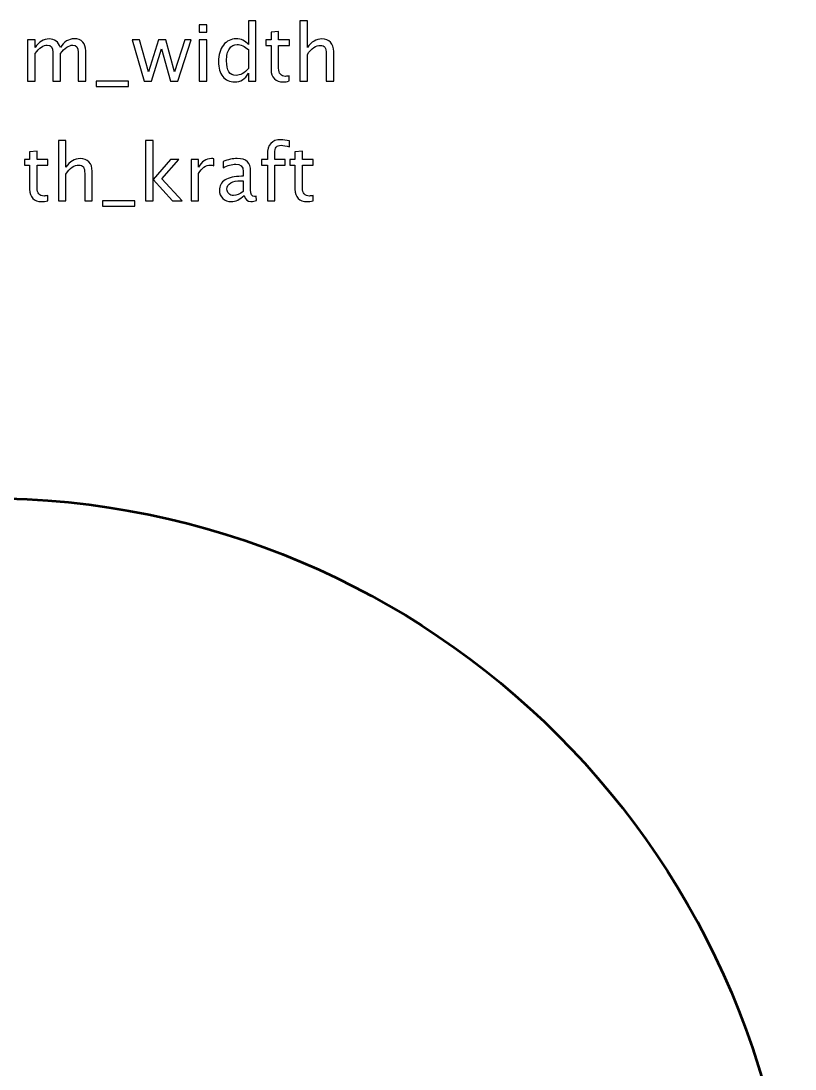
# Model space of a CAD drawing. Header units: centimetres. Extents: x -45 to 43, y -54 to 59.
# Drawn here: x 16.2 to 42.5, y 23.1 to 58.71 of the extents above; entities that cross this region are included whole.
import ezdxf

# ---------------------------------------------------------------- set-up
doc = ezdxf.new("R2010")
doc.units = ezdxf.units.CM
doc.header["$MEASUREMENT"] = 0
doc.layers.add('Layer 1', color=7, linetype='Continuous')

msp = doc.modelspace()

# ---------------------------------------------------------------- linework, layer by layer
at = {"layer": 'Layer 1', "lineweight": 53}
msp.add_ellipse((15.00081, 14.99919), major_axis=(0, 27.50081), ratio=1, dxfattribs=at)
at = {"layer": 'Layer 1'}
for points, knots in [([(22.2605, 58.32938), (22.2605, 58.32938), (22.2605, 58.58338), (22.2605, 58.58338), (22.2605, 58.58338), (22.2605, 58.58338), (22.5145, 58.58338), (22.5145, 58.58338), (22.5145, 58.58338), (22.5145, 58.58338), (22.5145, 58.32938), (22.5145, 58.32938), (22.5145, 58.32938), (22.5145, 58.32938), (22.2605, 58.32938), (22.2605, 58.32938)], [0, 0, 0, 0, 0.2, 0.2, 0.2, 0.2, 0.4, 0.4, 0.4, 0.4, 0.6, 0.6, 0.6, 0.6, 1, 1, 1, 1]), ([(23.92737, 56.67044), (23.92737, 56.67044), (23.92737, 56.9337), (23.92737, 56.9337), (23.92737, 56.9337), (23.82374, 56.73703), (23.66764, 56.63869), (23.45906, 56.63869), (23.45906, 56.63869), (23.28972, 56.63869), (23.15655, 56.69999), (23.05954, 56.82302), (23.05954, 56.82302), (22.96252, 56.94605), (22.91401, 57.11406), (22.91401, 57.32705), (22.91401, 57.32705), (22.91401, 57.55988), (22.96914, 57.74729), (23.07894, 57.88929), (23.07894, 57.88929), (23.18918, 58.03084), (23.33382, 58.10183), (23.5133, 58.10183), (23.5133, 58.10183), (23.67954, 58.10183), (23.81801, 58.03833), (23.92737, 57.91089), (23.92737, 57.91089), (23.92737, 57.91089), (23.92737, 58.71037), (23.92737, 58.71037), (23.92737, 58.71037), (23.92737, 58.71037), (24.18137, 58.71037), (24.18137, 58.71037), (24.18137, 58.71037), (24.18137, 58.71037), (24.18137, 56.67044), (24.18137, 56.67044), (24.18137, 56.67044), (24.18137, 56.67044), (23.92737, 56.67044), (23.92737, 56.67044)], [0, 0, 0, 0, 0.08333333, 0.08333333, 0.08333333, 0.08333333, 0.16666667, 0.16666667, 0.16666667, 0.16666667, 0.25, 0.25, 0.25, 0.25, 0.33333333, 0.33333333, 0.33333333, 0.33333333, 0.41666667, 0.41666667, 0.41666667, 0.41666667, 0.5, 0.5, 0.5, 0.5, 0.58333333, 0.58333333, 0.58333333, 0.58333333, 0.66666667, 0.66666667, 0.66666667, 0.66666667, 0.75, 0.75, 0.75, 0.75, 0.83333333, 0.83333333, 0.83333333, 0.83333333, 1, 1, 1, 1]), ([(25.67979, 56.67044), (25.67979, 56.67044), (25.67979, 58.71037), (25.67979, 58.71037), (25.67979, 58.71037), (25.67979, 58.71037), (25.93379, 58.71037), (25.93379, 58.71037), (25.93379, 58.71037), (25.93379, 58.71037), (25.93379, 57.80771), (25.93379, 57.80771), (25.93379, 57.80771), (26.06829, 58.00394), (26.23321, 58.10183), (26.42812, 58.10183), (26.42812, 58.10183), (26.55071, 58.10183), (26.64816, 58.06347), (26.72004, 57.9863), (26.72004, 57.9863), (26.79192, 57.90957), (26.82808, 57.80594), (26.82808, 57.6763), (26.82808, 57.6763), (26.82808, 57.6763), (26.82808, 56.67044), (26.82808, 56.67044), (26.82808, 56.67044), (26.82808, 56.67044), (26.57408, 56.67044), (26.57408, 56.67044), (26.57408, 56.67044), (26.57408, 56.67044), (26.57408, 57.59339), (26.57408, 57.59339), (26.57408, 57.59339), (26.57408, 57.69746), (26.55865, 57.77155), (26.52822, 57.81564), (26.52822, 57.81564), (26.49735, 57.86018), (26.44664, 57.88223), (26.37564, 57.88223), (26.37564, 57.88223), (26.21954, 57.88223), (26.07225, 57.78037), (25.93379, 57.57664), (25.93379, 57.57664), (25.93379, 57.57664), (25.93379, 56.67044), (25.93379, 56.67044), (25.93379, 56.67044), (25.93379, 56.67044), (25.67979, 56.67044), (25.67979, 56.67044)], [0, 0, 0, 0, 0.06666667, 0.06666667, 0.06666667, 0.06666667, 0.13333333, 0.13333333, 0.13333333, 0.13333333, 0.2, 0.2, 0.2, 0.2, 0.26666667, 0.26666667, 0.26666667, 0.26666667, 0.33333333, 0.33333333, 0.33333333, 0.33333333, 0.4, 0.4, 0.4, 0.4, 0.46666667, 0.46666667, 0.46666667, 0.46666667, 0.53333333, 0.53333333, 0.53333333, 0.53333333, 0.6, 0.6, 0.6, 0.6, 0.66666667, 0.66666667, 0.66666667, 0.66666667, 0.73333333, 0.73333333, 0.73333333, 0.73333333, 0.8, 0.8, 0.8, 0.8, 0.86666667, 0.86666667, 0.86666667, 0.86666667, 1, 1, 1, 1]), ([(16.42866, 56.67044), (16.42866, 56.67044), (16.42866, 58.07273), (16.42866, 58.07273), (16.42866, 58.07273), (16.42866, 58.07273), (16.68266, 58.07273), (16.68266, 58.07273), (16.68266, 58.07273), (16.68266, 58.07273), (16.68266, 57.80771), (16.68266, 57.80771), (16.68266, 57.80771), (16.80657, 58.00394), (16.96532, 58.10183), (17.15979, 58.10183), (17.15979, 58.10183), (17.3472, 58.10183), (17.47464, 58.00394), (17.54255, 57.80771), (17.54255, 57.80771), (17.66294, 58.0057), (17.81993, 58.10448), (18.01263, 58.10448), (18.01263, 58.10448), (18.13566, 58.10448), (18.23135, 58.06832), (18.2997, 57.99556), (18.2997, 57.99556), (18.36805, 57.9228), (18.40245, 57.82094), (18.40245, 57.68997), (18.40245, 57.68997), (18.40245, 57.68997), (18.40245, 56.67044), (18.40245, 56.67044), (18.40245, 56.67044), (18.40245, 56.67044), (18.14845, 56.67044), (18.14845, 56.67044), (18.14845, 56.67044), (18.14845, 56.67044), (18.14845, 57.64807), (18.14845, 57.64807), (18.14845, 57.64807), (18.14845, 57.80771), (18.08495, 57.88752), (17.95795, 57.88752), (17.95795, 57.88752), (17.8261, 57.88752), (17.68763, 57.79448), (17.54255, 57.60795), (17.54255, 57.60795), (17.54255, 57.60795), (17.54255, 56.67044), (17.54255, 56.67044), (17.54255, 56.67044), (17.54255, 56.67044), (17.28855, 56.67044), (17.28855, 56.67044), (17.28855, 56.67044), (17.28855, 56.67044), (17.28855, 57.64896), (17.28855, 57.64896), (17.28855, 57.64896), (17.28855, 57.80991), (17.22417, 57.89017), (17.09497, 57.89017), (17.09497, 57.89017), (16.96665, 57.89017), (16.82906, 57.79668), (16.68266, 57.60927), (16.68266, 57.60927), (16.68266, 57.60927), (16.68266, 56.67044), (16.68266, 56.67044), (16.68266, 56.67044), (16.68266, 56.67044), (16.42866, 56.67044), (16.42866, 56.67044)], [0, 0, 0, 0, 0.04761905, 0.04761905, 0.04761905, 0.04761905, 0.0952381, 0.0952381, 0.0952381, 0.0952381, 0.14285714, 0.14285714, 0.14285714, 0.14285714, 0.19047619, 0.19047619, 0.19047619, 0.19047619, 0.23809524, 0.23809524, 0.23809524, 0.23809524, 0.28571429, 0.28571429, 0.28571429, 0.28571429, 0.33333333, 0.33333333, 0.33333333, 0.33333333, 0.38095238, 0.38095238, 0.38095238, 0.38095238, 0.42857143, 0.42857143, 0.42857143, 0.42857143, 0.47619048, 0.47619048, 0.47619048, 0.47619048, 0.52380952, 0.52380952, 0.52380952, 0.52380952, 0.57142857, 0.57142857, 0.57142857, 0.57142857, 0.61904762, 0.61904762, 0.61904762, 0.61904762, 0.66666667, 0.66666667, 0.66666667, 0.66666667, 0.71428571, 0.71428571, 0.71428571, 0.71428571, 0.76190476, 0.76190476, 0.76190476, 0.76190476, 0.80952381, 0.80952381, 0.80952381, 0.80952381, 0.85714286, 0.85714286, 0.85714286, 0.85714286, 0.9047619, 0.9047619, 0.9047619, 0.9047619, 1, 1, 1, 1]), ([(20.38593, 56.67044), (20.38593, 56.67044), (19.98376, 58.07273), (19.98376, 58.07273), (19.98376, 58.07273), (19.98376, 58.07273), (20.23159, 58.07273), (20.23159, 58.07273), (20.23159, 58.07273), (20.23159, 58.07273), (20.53983, 56.98397), (20.53983, 56.98397), (20.53983, 56.98397), (20.53983, 56.98397), (20.87232, 58.07273), (20.87232, 58.07273), (20.87232, 58.07273), (20.87232, 58.07273), (21.12632, 58.07273), (21.12632, 58.07273), (21.12632, 58.07273), (21.12632, 58.07273), (21.41869, 56.98573), (21.41869, 56.98573), (21.41869, 56.98573), (21.41869, 56.98573), (21.77235, 58.07273), (21.77235, 58.07273), (21.77235, 58.07273), (21.77235, 58.07273), (21.9893, 58.07273), (21.9893, 58.07273), (21.9893, 58.07273), (21.9893, 58.07273), (21.53158, 56.67044), (21.53158, 56.67044), (21.53158, 56.67044), (21.53158, 56.67044), (21.27758, 56.67044), (21.27758, 56.67044), (21.27758, 56.67044), (21.27758, 56.67044), (20.97683, 57.76405), (20.97683, 57.76405), (20.97683, 57.76405), (20.97683, 57.76405), (20.63993, 56.67044), (20.63993, 56.67044), (20.63993, 56.67044), (20.63993, 56.67044), (20.38593, 56.67044), (20.38593, 56.67044)], [0, 0, 0, 0, 0.07142857, 0.07142857, 0.07142857, 0.07142857, 0.14285714, 0.14285714, 0.14285714, 0.14285714, 0.21428571, 0.21428571, 0.21428571, 0.21428571, 0.28571429, 0.28571429, 0.28571429, 0.28571429, 0.35714286, 0.35714286, 0.35714286, 0.35714286, 0.42857143, 0.42857143, 0.42857143, 0.42857143, 0.5, 0.5, 0.5, 0.5, 0.57142857, 0.57142857, 0.57142857, 0.57142857, 0.64285714, 0.64285714, 0.64285714, 0.64285714, 0.71428571, 0.71428571, 0.71428571, 0.71428571, 0.78571429, 0.78571429, 0.78571429, 0.78571429, 0.85714286, 0.85714286, 0.85714286, 0.85714286, 1, 1, 1, 1]), ([(22.2605, 56.67044), (22.2605, 56.67044), (22.2605, 58.07273), (22.2605, 58.07273), (22.2605, 58.07273), (22.2605, 58.07273), (22.5145, 58.07273), (22.5145, 58.07273), (22.5145, 58.07273), (22.5145, 58.07273), (22.5145, 56.67044), (22.5145, 56.67044), (22.5145, 56.67044), (22.5145, 56.67044), (22.2605, 56.67044), (22.2605, 56.67044)], [0, 0, 0, 0, 0.2, 0.2, 0.2, 0.2, 0.4, 0.4, 0.4, 0.4, 0.6, 0.6, 0.6, 0.6, 1, 1, 1, 1]), ([(25.31731, 56.67088), (25.23882, 56.64927), (25.17047, 56.63869), (25.1127, 56.63869), (25.1127, 56.63869), (24.98305, 56.63869), (24.88207, 56.67573), (24.80975, 56.74981), (24.80975, 56.74981), (24.73699, 56.8239), (24.70083, 56.92664), (24.70083, 57.0585), (24.70083, 57.0585), (24.70083, 57.0585), (24.70083, 57.88223), (24.70083, 57.88223), (24.70083, 57.88223), (24.70083, 57.88223), (24.52533, 57.88223), (24.52533, 57.88223), (24.52533, 57.88223), (24.52533, 57.88223), (24.52533, 58.07273), (24.52533, 58.07273), (24.52533, 58.07273), (24.52533, 58.07273), (24.70083, 58.07273), (24.70083, 58.07273), (24.70083, 58.07273), (24.70083, 58.07273), (24.70083, 58.32629), (24.70083, 58.32629), (24.70083, 58.32629), (24.70083, 58.32629), (24.95483, 58.35054), (24.95483, 58.35054), (24.95483, 58.35054), (24.95483, 58.35054), (24.95483, 58.07273), (24.95483, 58.07273), (24.95483, 58.07273), (24.95483, 58.07273), (25.3226, 58.07273), (25.3226, 58.07273), (25.3226, 58.07273), (25.3226, 58.07273), (25.3226, 57.88223), (25.3226, 57.88223), (25.3226, 57.88223), (25.3226, 57.88223), (24.95483, 57.88223), (24.95483, 57.88223), (24.95483, 57.88223), (24.95483, 57.88223), (24.95483, 57.10436), (24.95483, 57.10436), (24.95483, 57.10436), (24.95483, 56.92091), (25.03465, 56.82919), (25.19384, 56.82919), (25.19384, 56.82919), (25.22779, 56.82919), (25.2688, 56.83492), (25.31731, 56.84595), (25.31731, 56.84595), (25.31731, 56.84595), (25.31731, 56.67088), (25.31731, 56.67088)], [0, 0, 0, 0, 0.05555556, 0.05555556, 0.05555556, 0.05555556, 0.11111111, 0.11111111, 0.11111111, 0.11111111, 0.16666667, 0.16666667, 0.16666667, 0.16666667, 0.22222222, 0.22222222, 0.22222222, 0.22222222, 0.27777778, 0.27777778, 0.27777778, 0.27777778, 0.33333333, 0.33333333, 0.33333333, 0.33333333, 0.38888889, 0.38888889, 0.38888889, 0.38888889, 0.44444444, 0.44444444, 0.44444444, 0.44444444, 0.5, 0.5, 0.5, 0.5, 0.55555556, 0.55555556, 0.55555556, 0.55555556, 0.61111111, 0.61111111, 0.61111111, 0.61111111, 0.66666667, 0.66666667, 0.66666667, 0.66666667, 0.72222222, 0.72222222, 0.72222222, 0.72222222, 0.77777778, 0.77777778, 0.77777778, 0.77777778, 0.83333333, 0.83333333, 0.83333333, 0.83333333, 0.88888889, 0.88888889, 0.88888889, 0.88888889, 1, 1, 1, 1]), ([(23.92737, 57.73715), (23.79552, 57.85313), (23.67072, 57.91133), (23.55254, 57.91133), (23.55254, 57.91133), (23.43613, 57.91133), (23.34617, 57.86283), (23.28223, 57.76537), (23.28223, 57.76537), (23.21829, 57.66836), (23.18654, 57.53078), (23.18654, 57.35262), (23.18654, 57.35262), (23.18654, 57.02498), (23.29501, 56.86094), (23.51241, 56.86094), (23.51241, 56.86094), (23.65352, 56.86094), (23.79199, 56.93811), (23.92737, 57.09201), (23.92737, 57.09201), (23.92737, 57.09201), (23.92737, 57.73715), (23.92737, 57.73715)], [0, 0, 0, 0, 0.14285714, 0.14285714, 0.14285714, 0.14285714, 0.28571429, 0.28571429, 0.28571429, 0.28571429, 0.42857143, 0.42857143, 0.42857143, 0.42857143, 0.57142857, 0.57142857, 0.57142857, 0.57142857, 0.71428571, 0.71428571, 0.71428571, 0.71428571, 1, 1, 1, 1]), ([(18.7561, 56.47994), (18.7561, 56.47994), (18.7561, 56.67044), (18.7561, 56.67044), (18.7561, 56.67044), (18.7561, 56.67044), (19.85677, 56.67044), (19.85677, 56.67044), (19.85677, 56.67044), (19.85677, 56.67044), (19.85677, 56.47994), (19.85677, 56.47994), (19.85677, 56.47994), (19.85677, 56.47994), (18.7561, 56.47994), (18.7561, 56.47994)], [0, 0, 0, 0, 0.2, 0.2, 0.2, 0.2, 0.4, 0.4, 0.4, 0.4, 0.6, 0.6, 0.6, 0.6, 1, 1, 1, 1]), ([(17.47176, 52.60468), (17.47176, 52.60468), (17.47176, 54.64461), (17.47176, 54.64461), (17.47176, 54.64461), (17.47176, 54.64461), (17.72576, 54.64461), (17.72576, 54.64461), (17.72576, 54.64461), (17.72576, 54.64461), (17.72576, 53.74195), (17.72576, 53.74195), (17.72576, 53.74195), (17.86026, 53.93818), (18.02518, 54.03607), (18.22009, 54.03607), (18.22009, 54.03607), (18.34268, 54.03607), (18.44013, 53.99771), (18.51201, 53.92054), (18.51201, 53.92054), (18.58389, 53.84381), (18.62005, 53.74018), (18.62005, 53.61054), (18.62005, 53.61054), (18.62005, 53.61054), (18.62005, 52.60468), (18.62005, 52.60468), (18.62005, 52.60468), (18.62005, 52.60468), (18.36605, 52.60468), (18.36605, 52.60468), (18.36605, 52.60468), (18.36605, 52.60468), (18.36605, 53.52763), (18.36605, 53.52763), (18.36605, 53.52763), (18.36605, 53.6317), (18.35062, 53.70579), (18.32019, 53.74988), (18.32019, 53.74988), (18.28932, 53.79442), (18.23861, 53.81647), (18.16761, 53.81647), (18.16761, 53.81647), (18.01151, 53.81647), (17.86422, 53.71461), (17.72576, 53.51088), (17.72576, 53.51088), (17.72576, 53.51088), (17.72576, 52.60468), (17.72576, 52.60468), (17.72576, 52.60468), (17.72576, 52.60468), (17.47176, 52.60468), (17.47176, 52.60468)], [0, 0, 0, 0, 0.06666667, 0.06666667, 0.06666667, 0.06666667, 0.13333333, 0.13333333, 0.13333333, 0.13333333, 0.2, 0.2, 0.2, 0.2, 0.26666667, 0.26666667, 0.26666667, 0.26666667, 0.33333333, 0.33333333, 0.33333333, 0.33333333, 0.4, 0.4, 0.4, 0.4, 0.46666667, 0.46666667, 0.46666667, 0.46666667, 0.53333333, 0.53333333, 0.53333333, 0.53333333, 0.6, 0.6, 0.6, 0.6, 0.66666667, 0.66666667, 0.66666667, 0.66666667, 0.73333333, 0.73333333, 0.73333333, 0.73333333, 0.8, 0.8, 0.8, 0.8, 0.86666667, 0.86666667, 0.86666667, 0.86666667, 1, 1, 1, 1]), ([(20.43685, 52.60468), (20.43685, 52.60468), (20.43685, 54.64461), (20.43685, 54.64461), (20.43685, 54.64461), (20.43685, 54.64461), (20.69085, 54.64461), (20.69085, 54.64461), (20.69085, 54.64461), (20.69085, 54.64461), (20.69085, 53.32655), (20.69085, 53.32655), (20.69085, 53.32655), (20.69085, 53.32655), (21.28616, 54.00697), (21.28616, 54.00697), (21.28616, 54.00697), (21.28616, 54.00697), (21.56045, 54.00697), (21.56045, 54.00697), (21.56045, 54.00697), (21.56045, 54.00697), (20.99159, 53.35257), (20.99159, 53.35257), (20.99159, 53.35257), (20.99159, 53.35257), (21.67951, 52.60468), (21.67951, 52.60468), (21.67951, 52.60468), (21.67951, 52.60468), (21.35231, 52.60468), (21.35231, 52.60468), (21.35231, 52.60468), (21.35231, 52.60468), (20.69085, 53.3239), (20.69085, 53.3239), (20.69085, 53.3239), (20.69085, 53.3239), (20.69085, 52.60468), (20.69085, 52.60468), (20.69085, 52.60468), (20.69085, 52.60468), (20.43685, 52.60468), (20.43685, 52.60468)], [0, 0, 0, 0, 0.08333333, 0.08333333, 0.08333333, 0.08333333, 0.16666667, 0.16666667, 0.16666667, 0.16666667, 0.25, 0.25, 0.25, 0.25, 0.33333333, 0.33333333, 0.33333333, 0.33333333, 0.41666667, 0.41666667, 0.41666667, 0.41666667, 0.5, 0.5, 0.5, 0.5, 0.58333333, 0.58333333, 0.58333333, 0.58333333, 0.66666667, 0.66666667, 0.66666667, 0.66666667, 0.75, 0.75, 0.75, 0.75, 0.83333333, 0.83333333, 0.83333333, 0.83333333, 1, 1, 1, 1]), ([(24.57449, 52.60468), (24.57449, 52.60468), (24.57449, 53.81647), (24.57449, 53.81647), (24.57449, 53.81647), (24.57449, 53.81647), (24.37562, 53.81647), (24.37562, 53.81647), (24.37562, 53.81647), (24.37562, 53.81647), (24.37562, 54.00697), (24.37562, 54.00697), (24.37562, 54.00697), (24.37562, 54.00697), (24.57449, 54.00697), (24.57449, 54.00697), (24.57449, 54.00697), (24.57449, 54.00697), (24.57449, 54.17498), (24.57449, 54.17498), (24.57449, 54.17498), (24.57449, 54.50924), (24.72707, 54.67636), (25.03222, 54.67636), (25.03222, 54.67636), (25.11777, 54.67636), (25.21479, 54.66225), (25.32326, 54.63403), (25.32326, 54.63403), (25.32326, 54.63403), (25.32326, 54.4303), (25.32326, 54.4303), (25.32326, 54.4303), (25.20817, 54.46734), (25.11601, 54.48587), (25.04678, 54.48587), (25.04678, 54.48587), (24.96255, 54.48587), (24.90522, 54.46602), (24.8748, 54.42589), (24.8748, 54.42589), (24.84393, 54.38576), (24.82849, 54.31124), (24.82849, 54.20232), (24.82849, 54.20232), (24.82849, 54.20232), (24.82849, 54.00697), (24.82849, 54.00697), (24.82849, 54.00697), (24.82849, 54.00697), (25.18083, 54.00697), (25.18083, 54.00697), (25.18083, 54.00697), (25.18083, 54.00697), (25.18083, 53.81647), (25.18083, 53.81647), (25.18083, 53.81647), (25.18083, 53.81647), (24.82849, 53.81647), (24.82849, 53.81647), (24.82849, 53.81647), (24.82849, 53.81647), (24.82849, 52.60468), (24.82849, 52.60468), (24.82849, 52.60468), (24.82849, 52.60468), (24.57449, 52.60468), (24.57449, 52.60468)], [0, 0, 0, 0, 0.05555556, 0.05555556, 0.05555556, 0.05555556, 0.11111111, 0.11111111, 0.11111111, 0.11111111, 0.16666667, 0.16666667, 0.16666667, 0.16666667, 0.22222222, 0.22222222, 0.22222222, 0.22222222, 0.27777778, 0.27777778, 0.27777778, 0.27777778, 0.33333333, 0.33333333, 0.33333333, 0.33333333, 0.38888889, 0.38888889, 0.38888889, 0.38888889, 0.44444444, 0.44444444, 0.44444444, 0.44444444, 0.5, 0.5, 0.5, 0.5, 0.55555556, 0.55555556, 0.55555556, 0.55555556, 0.61111111, 0.61111111, 0.61111111, 0.61111111, 0.66666667, 0.66666667, 0.66666667, 0.66666667, 0.72222222, 0.72222222, 0.72222222, 0.72222222, 0.77777778, 0.77777778, 0.77777778, 0.77777778, 0.83333333, 0.83333333, 0.83333333, 0.83333333, 0.88888889, 0.88888889, 0.88888889, 0.88888889, 1, 1, 1, 1]), ([(17.10928, 52.60512), (17.03079, 52.58351), (16.96244, 52.57293), (16.90467, 52.57293), (16.90467, 52.57293), (16.77502, 52.57293), (16.67404, 52.60997), (16.60172, 52.68405), (16.60172, 52.68405), (16.52896, 52.75814), (16.4928, 52.86088), (16.4928, 52.99274), (16.4928, 52.99274), (16.4928, 52.99274), (16.4928, 53.81647), (16.4928, 53.81647), (16.4928, 53.81647), (16.4928, 53.81647), (16.3173, 53.81647), (16.3173, 53.81647), (16.3173, 53.81647), (16.3173, 53.81647), (16.3173, 54.00697), (16.3173, 54.00697), (16.3173, 54.00697), (16.3173, 54.00697), (16.4928, 54.00697), (16.4928, 54.00697), (16.4928, 54.00697), (16.4928, 54.00697), (16.4928, 54.26053), (16.4928, 54.26053), (16.4928, 54.26053), (16.4928, 54.26053), (16.7468, 54.28478), (16.7468, 54.28478), (16.7468, 54.28478), (16.7468, 54.28478), (16.7468, 54.00697), (16.7468, 54.00697), (16.7468, 54.00697), (16.7468, 54.00697), (17.11457, 54.00697), (17.11457, 54.00697), (17.11457, 54.00697), (17.11457, 54.00697), (17.11457, 53.81647), (17.11457, 53.81647), (17.11457, 53.81647), (17.11457, 53.81647), (16.7468, 53.81647), (16.7468, 53.81647), (16.7468, 53.81647), (16.7468, 53.81647), (16.7468, 53.0386), (16.7468, 53.0386), (16.7468, 53.0386), (16.7468, 52.85515), (16.82662, 52.76343), (16.98581, 52.76343), (16.98581, 52.76343), (17.01976, 52.76343), (17.06077, 52.76916), (17.10928, 52.78019), (17.10928, 52.78019), (17.10928, 52.78019), (17.10928, 52.60512), (17.10928, 52.60512)], [0, 0, 0, 0, 0.05555556, 0.05555556, 0.05555556, 0.05555556, 0.11111111, 0.11111111, 0.11111111, 0.11111111, 0.16666667, 0.16666667, 0.16666667, 0.16666667, 0.22222222, 0.22222222, 0.22222222, 0.22222222, 0.27777778, 0.27777778, 0.27777778, 0.27777778, 0.33333333, 0.33333333, 0.33333333, 0.33333333, 0.38888889, 0.38888889, 0.38888889, 0.38888889, 0.44444444, 0.44444444, 0.44444444, 0.44444444, 0.5, 0.5, 0.5, 0.5, 0.55555556, 0.55555556, 0.55555556, 0.55555556, 0.61111111, 0.61111111, 0.61111111, 0.61111111, 0.66666667, 0.66666667, 0.66666667, 0.66666667, 0.72222222, 0.72222222, 0.72222222, 0.72222222, 0.77777778, 0.77777778, 0.77777778, 0.77777778, 0.83333333, 0.83333333, 0.83333333, 0.83333333, 0.88888889, 0.88888889, 0.88888889, 0.88888889, 1, 1, 1, 1]), ([(26.12671, 52.60512), (26.04822, 52.58351), (25.97987, 52.57293), (25.9221, 52.57293), (25.9221, 52.57293), (25.79245, 52.57293), (25.69147, 52.60997), (25.61915, 52.68405), (25.61915, 52.68405), (25.54639, 52.75814), (25.51023, 52.86088), (25.51023, 52.99274), (25.51023, 52.99274), (25.51023, 52.99274), (25.51023, 53.81647), (25.51023, 53.81647), (25.51023, 53.81647), (25.51023, 53.81647), (25.33473, 53.81647), (25.33473, 53.81647), (25.33473, 53.81647), (25.33473, 53.81647), (25.33473, 54.00697), (25.33473, 54.00697), (25.33473, 54.00697), (25.33473, 54.00697), (25.51023, 54.00697), (25.51023, 54.00697), (25.51023, 54.00697), (25.51023, 54.00697), (25.51023, 54.26053), (25.51023, 54.26053), (25.51023, 54.26053), (25.51023, 54.26053), (25.76423, 54.28478), (25.76423, 54.28478), (25.76423, 54.28478), (25.76423, 54.28478), (25.76423, 54.00697), (25.76423, 54.00697), (25.76423, 54.00697), (25.76423, 54.00697), (26.132, 54.00697), (26.132, 54.00697), (26.132, 54.00697), (26.132, 54.00697), (26.132, 53.81647), (26.132, 53.81647), (26.132, 53.81647), (26.132, 53.81647), (25.76423, 53.81647), (25.76423, 53.81647), (25.76423, 53.81647), (25.76423, 53.81647), (25.76423, 53.0386), (25.76423, 53.0386), (25.76423, 53.0386), (25.76423, 52.85515), (25.84405, 52.76343), (26.00324, 52.76343), (26.00324, 52.76343), (26.03719, 52.76343), (26.0782, 52.76916), (26.12671, 52.78019), (26.12671, 52.78019), (26.12671, 52.78019), (26.12671, 52.60512), (26.12671, 52.60512)], [0, 0, 0, 0, 0.05555556, 0.05555556, 0.05555556, 0.05555556, 0.11111111, 0.11111111, 0.11111111, 0.11111111, 0.16666667, 0.16666667, 0.16666667, 0.16666667, 0.22222222, 0.22222222, 0.22222222, 0.22222222, 0.27777778, 0.27777778, 0.27777778, 0.27777778, 0.33333333, 0.33333333, 0.33333333, 0.33333333, 0.38888889, 0.38888889, 0.38888889, 0.38888889, 0.44444444, 0.44444444, 0.44444444, 0.44444444, 0.5, 0.5, 0.5, 0.5, 0.55555556, 0.55555556, 0.55555556, 0.55555556, 0.61111111, 0.61111111, 0.61111111, 0.61111111, 0.66666667, 0.66666667, 0.66666667, 0.66666667, 0.72222222, 0.72222222, 0.72222222, 0.72222222, 0.77777778, 0.77777778, 0.77777778, 0.77777778, 0.83333333, 0.83333333, 0.83333333, 0.83333333, 0.88888889, 0.88888889, 0.88888889, 0.88888889, 1, 1, 1, 1]), ([(21.98334, 52.60468), (21.98334, 52.60468), (21.98334, 54.00697), (21.98334, 54.00697), (21.98334, 54.00697), (21.98334, 54.00697), (22.23734, 54.00697), (22.23734, 54.00697), (22.23734, 54.00697), (22.23734, 54.00697), (22.23734, 53.74195), (22.23734, 53.74195), (22.23734, 53.74195), (22.33832, 53.93818), (22.48472, 54.03607), (22.67699, 54.03607), (22.67699, 54.03607), (22.70301, 54.03607), (22.73035, 54.03387), (22.75857, 54.02946), (22.75857, 54.02946), (22.75857, 54.02946), (22.75857, 53.79178), (22.75857, 53.79178), (22.75857, 53.79178), (22.71447, 53.80633), (22.67567, 53.81382), (22.64215, 53.81382), (22.64215, 53.81382), (22.48076, 53.81382), (22.34582, 53.71857), (22.23734, 53.52763), (22.23734, 53.52763), (22.23734, 53.52763), (22.23734, 52.60468), (22.23734, 52.60468), (22.23734, 52.60468), (22.23734, 52.60468), (21.98334, 52.60468), (21.98334, 52.60468)], [0, 0, 0, 0, 0.09090909, 0.09090909, 0.09090909, 0.09090909, 0.18181818, 0.18181818, 0.18181818, 0.18181818, 0.27272727, 0.27272727, 0.27272727, 0.27272727, 0.36363636, 0.36363636, 0.36363636, 0.36363636, 0.45454545, 0.45454545, 0.45454545, 0.45454545, 0.54545455, 0.54545455, 0.54545455, 0.54545455, 0.63636364, 0.63636364, 0.63636364, 0.63636364, 0.72727273, 0.72727273, 0.72727273, 0.72727273, 0.81818182, 0.81818182, 0.81818182, 0.81818182, 1, 1, 1, 1]), ([(23.78868, 52.78327), (23.63611, 52.64304), (23.48926, 52.57293), (23.34815, 52.57293), (23.34815, 52.57293), (23.23218, 52.57293), (23.1356, 52.60909), (23.05932, 52.68185), (23.05932, 52.68185), (22.98259, 52.75461), (22.94422, 52.84633), (22.94422, 52.95702), (22.94422, 52.95702), (22.94422, 53.11003), (23.0086, 53.22777), (23.13737, 53.30979), (23.13737, 53.30979), (23.26613, 53.39181), (23.4509, 53.43282), (23.69167, 53.43282), (23.69167, 53.43282), (23.69167, 53.43282), (23.7512, 53.43282), (23.7512, 53.43282), (23.7512, 53.43282), (23.7512, 53.43282), (23.7512, 53.60172), (23.7512, 53.60172), (23.7512, 53.60172), (23.7512, 53.76444), (23.66653, 53.84557), (23.49676, 53.84557), (23.49676, 53.84557), (23.36535, 53.84557), (23.22159, 53.80412), (23.06593, 53.72122), (23.06593, 53.72122), (23.06593, 53.72122), (23.06593, 53.93024), (23.06593, 53.93024), (23.06593, 53.93024), (23.23703, 54.0008), (23.39842, 54.03607), (23.54968, 54.03607), (23.54968, 54.03607), (23.70534, 54.03607), (23.82043, 54.0008), (23.89407, 53.9298), (23.89407, 53.9298), (23.96816, 53.8588), (24.0052, 53.74944), (24.0052, 53.60172), (24.0052, 53.60172), (24.0052, 53.60172), (24.0052, 52.96804), (24.0052, 52.96804), (24.0052, 52.96804), (24.0052, 52.82296), (24.04974, 52.7502), (24.13925, 52.7502), (24.13925, 52.7502), (24.15028, 52.7502), (24.16659, 52.75196), (24.1882, 52.75549), (24.1882, 52.75549), (24.1882, 52.75549), (24.20628, 52.61438), (24.20628, 52.61438), (24.20628, 52.61438), (24.14852, 52.5866), (24.08502, 52.57293), (24.01534, 52.57293), (24.01534, 52.57293), (23.89672, 52.57293), (23.82131, 52.64304), (23.78868, 52.78327)], [0, 0, 0, 0, 0.05, 0.05, 0.05, 0.05, 0.1, 0.1, 0.1, 0.1, 0.15, 0.15, 0.15, 0.15, 0.2, 0.2, 0.2, 0.2, 0.25, 0.25, 0.25, 0.25, 0.3, 0.3, 0.3, 0.3, 0.35, 0.35, 0.35, 0.35, 0.4, 0.4, 0.4, 0.4, 0.45, 0.45, 0.45, 0.45, 0.5, 0.5, 0.5, 0.5, 0.55, 0.55, 0.55, 0.55, 0.6, 0.6, 0.6, 0.6, 0.65, 0.65, 0.65, 0.65, 0.7, 0.7, 0.7, 0.7, 0.75, 0.75, 0.75, 0.75, 0.8, 0.8, 0.8, 0.8, 0.85, 0.85, 0.85, 0.85, 0.9, 0.9, 0.9, 0.9, 1, 1, 1, 1]), ([(23.7512, 52.92174), (23.7512, 52.92174), (23.7512, 53.28201), (23.7512, 53.28201), (23.7512, 53.28201), (23.7512, 53.28201), (23.66962, 53.28466), (23.66962, 53.28466), (23.66962, 53.28466), (23.52851, 53.28466), (23.41474, 53.25864), (23.32787, 53.20661), (23.32787, 53.20661), (23.24144, 53.15413), (23.19822, 53.0849), (23.19822, 52.99847), (23.19822, 52.99847), (23.19822, 52.93805), (23.21983, 52.8869), (23.2626, 52.84501), (23.2626, 52.84501), (23.30582, 52.80312), (23.35829, 52.78195), (23.42047, 52.78195), (23.42047, 52.78195), (23.5263, 52.78195), (23.63655, 52.82869), (23.7512, 52.92174)], [0, 0, 0, 0, 0.125, 0.125, 0.125, 0.125, 0.25, 0.25, 0.25, 0.25, 0.375, 0.375, 0.375, 0.375, 0.5, 0.5, 0.5, 0.5, 0.625, 0.625, 0.625, 0.625, 0.75, 0.75, 0.75, 0.75, 1, 1, 1, 1]), ([(18.97106, 52.41418), (18.97106, 52.41418), (18.97106, 52.60468), (18.97106, 52.60468), (18.97106, 52.60468), (18.97106, 52.60468), (20.07173, 52.60468), (20.07173, 52.60468), (20.07173, 52.60468), (20.07173, 52.60468), (20.07173, 52.41418), (20.07173, 52.41418), (20.07173, 52.41418), (20.07173, 52.41418), (18.97106, 52.41418), (18.97106, 52.41418)], [0, 0, 0, 0, 0.2, 0.2, 0.2, 0.2, 0.4, 0.4, 0.4, 0.4, 0.6, 0.6, 0.6, 0.6, 1, 1, 1, 1])]:
    msp.add_open_spline(points, degree=3, knots=knots, dxfattribs=at)

doc.saveas('drawing.dxf')
